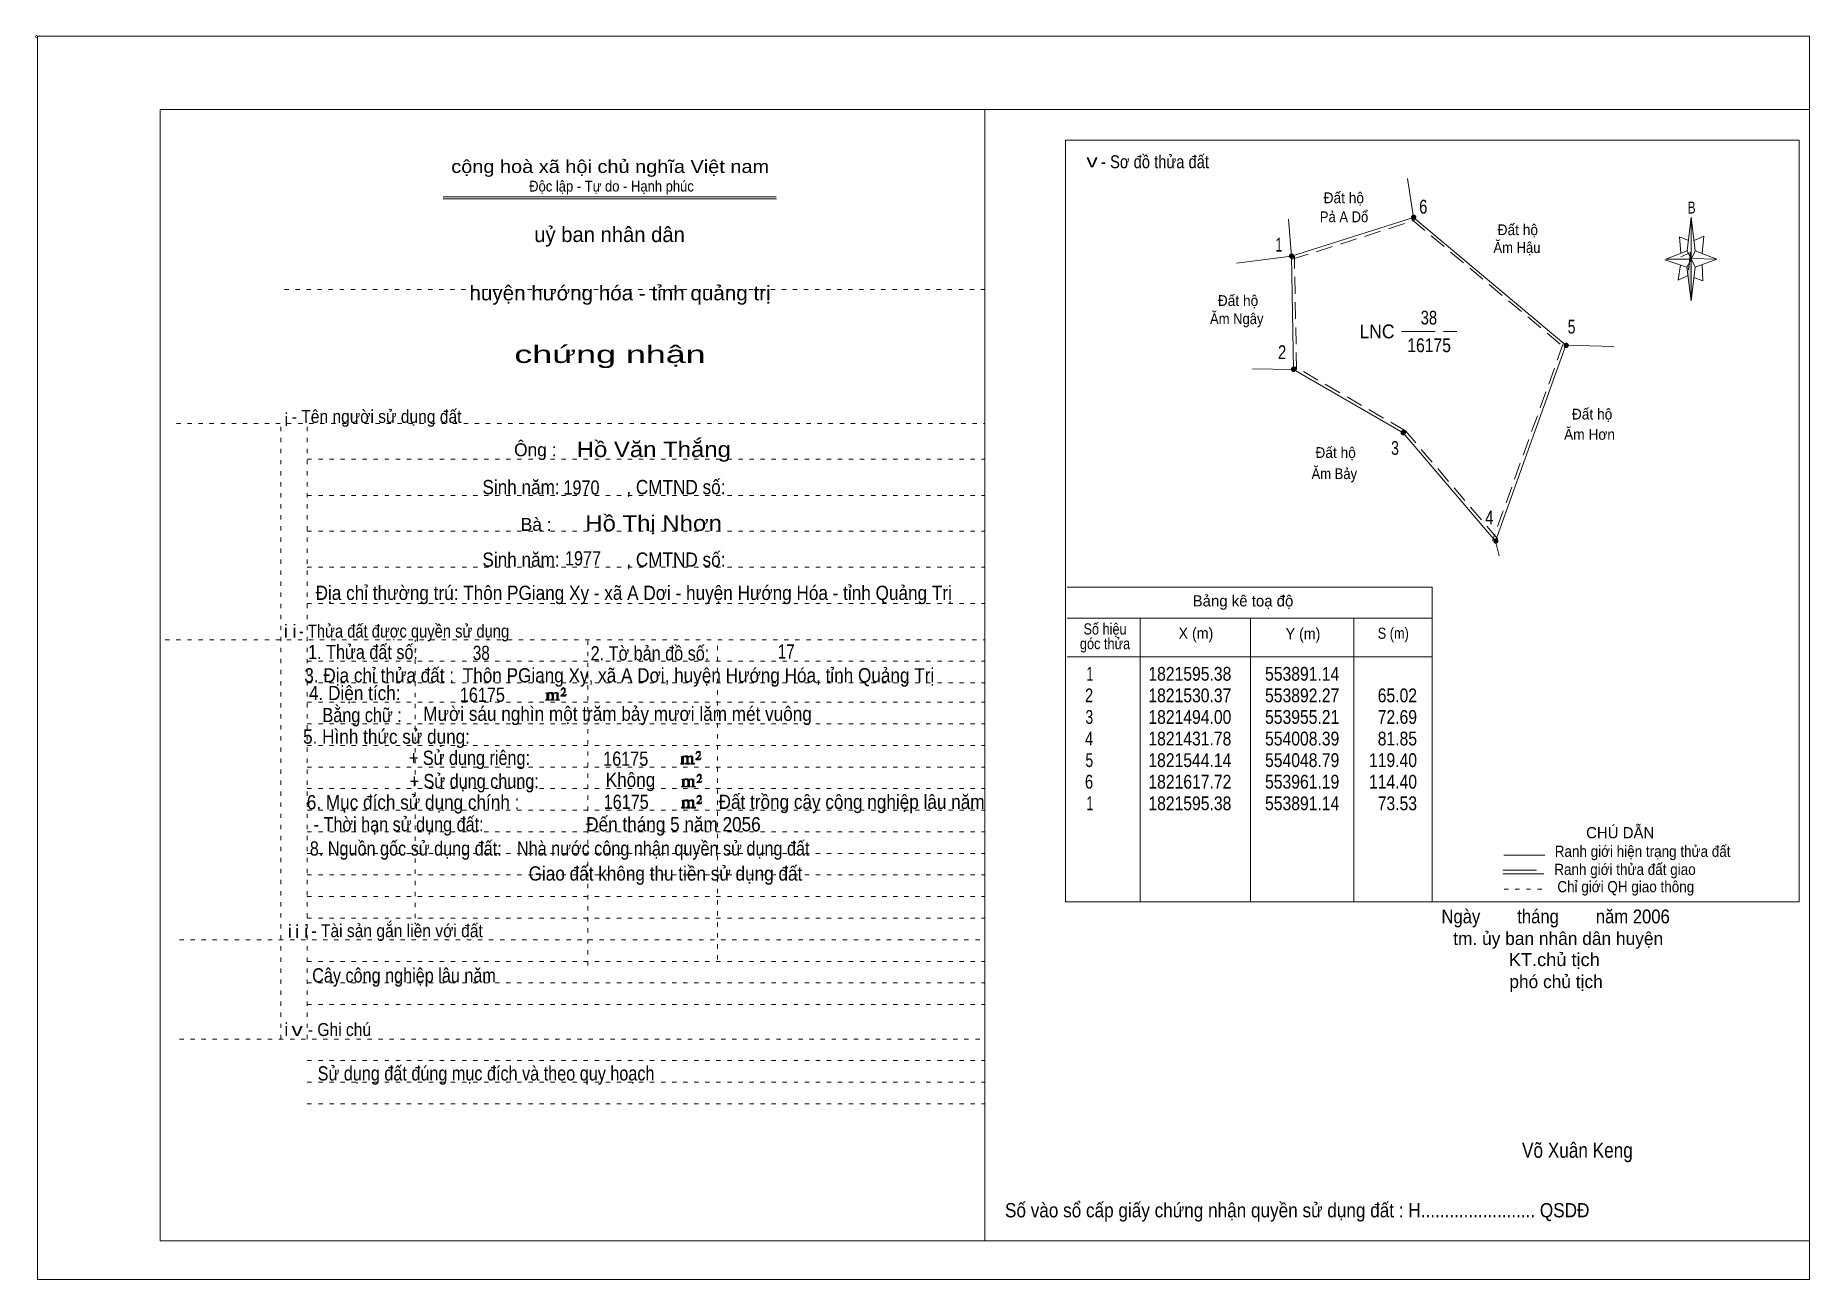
# Model space of a CAD drawing. Header units: centimetres. Extents: x -1.6 to 39.5, y -3.3 to 25.5.
import ezdxf
from ezdxf.enums import TextEntityAlignment as Align

# ---------------------------------------------------------------- set-up
doc = ezdxf.new("R2010")
doc.units = ezdxf.units.CM
doc.header["$LTSCALE"] = 0.13
for name, pattern in [('DOTTED', [1.5, 0.3, -1.2]), ('LONG_DASHED', [7.5, 6, -1.5]), ('MEDIUM_DASHED', [4.5, 3, -1.5])]:
    doc.linetypes.add(name, pattern=pattern)
for name, color, linetype, lineweight in [('1', 7, 'DOTTED', 13), ('10', 7, 'Continuous', 13), ('32', 7, 'LONG_DASHED', 13), ('33', 7, 'LONG_DASHED', 13), ('4', 7, 'Continuous', 13), ('5', 7, 'Continuous', 13), ('50', 7, 'Continuous', 13)]:
    doc.layers.add(name, color=color, linetype=linetype, lineweight=lineweight)
doc.layers.add('30', color=7, linetype='Continuous')

msp = doc.modelspace()

# ---------------------------------------------------------------- hatches: boundary and pattern name
at = {"layer": '32'}
for points in [[(30.392, 21.286, 1), (30.292, 21.286, 1)], [(27.566, 20.385, 1), (27.466, 20.385, 1)], [(33.925, 18.318, 1), (33.825, 18.318, 1)], [(27.612, 17.763, 1), (27.512, 17.763, 1)], [(30.15, 16.296, 1), (30.05, 16.296, 1)], [(32.295, 13.786, 1), (32.195, 13.786, 1)]]:
    msp.add_hatch(color=256, dxfattribs=at).paths.add_polyline_path(points)
at = {"layer": '5'}
msp.add_hatch(color=256, dxfattribs=at).paths.add_polyline_path([(36.77, 20.31), (36.77, 19.35), (36.67, 20.13)])
at = {"layer": '50'}
for points in [[(10.27, 10.13), (10.27, 10.12), (10.27, 10.11), (10.25, 10.11), (10.24, 10.11), (10.24, 10.1), (10.33, 10.1), (10.33, 10.11), (10.32, 10.11), (10.31, 10.11), (10.31, 10.12), (10.31, 10.13), (10.31, 10.24), (10.31, 10.25), (10.32, 10.26), (10.34, 10.26), (10.35, 10.26), (10.36, 10.26), (10.37, 10.25), (10.39, 10.22), (10.39, 10.13), (10.37, 10.12), (10.37, 10.11), (10.36, 10.11), (10.35, 10.11), (10.35, 10.1), (10.44, 10.1), (10.44, 10.11), (10.43, 10.11), (10.42, 10.11), (10.42, 10.12), (10.42, 10.13), (10.42, 10.24), (10.44, 10.26), (10.45, 10.26), (10.46, 10.26), (10.49, 10.26), (10.49, 10.25), (10.5, 10.24), (10.5, 10.22), (10.5, 10.13), (10.5, 10.12), (10.49, 10.11), (10.49, 10.11), (10.47, 10.11), (10.47, 10.1), (10.56, 10.1), (10.56, 10.11), (10.55, 10.11), (10.54, 10.11), (10.53, 10.12), (10.53, 10.13), (10.53, 10.2), (10.53, 10.25), (10.53, 10.26), (10.52, 10.27), (10.5, 10.28), (10.47, 10.28), (10.46, 10.28), (10.44, 10.27), (10.41, 10.25), (10.41, 10.26), (10.4, 10.28), (10.39, 10.28), (10.37, 10.28), (10.35, 10.28), (10.34, 10.28), (10.32, 10.26), (10.31, 10.26), (10.31, 10.25), (10.31, 10.25), (10.31, 10.26), (10.31, 10.28), (10.24, 10.26), (10.24, 10.26), (10.25, 10.26), (10.27, 10.25), (10.27, 10.24), (10.27, 10.23)], [(10.69, 10.19), (10.72, 10.24), (10.72, 10.24), (10.71, 10.22), (10.69, 10.22), (10.68, 10.22), (10.63, 10.22), (10.66, 10.26), (10.67, 10.27), (10.69, 10.28), (10.69, 10.3), (10.69, 10.32), (10.69, 10.34), (10.69, 10.35), (10.69, 10.37), (10.68, 10.38), (10.67, 10.38), (10.66, 10.39), (10.65, 10.39), (10.63, 10.38), (10.63, 10.38), (10.62, 10.37), (10.61, 10.35), (10.59, 10.33), (10.61, 10.33), (10.61, 10.35), (10.62, 10.35), (10.63, 10.36), (10.65, 10.36), (10.66, 10.36), (10.67, 10.35), (10.68, 10.35), (10.68, 10.32), (10.68, 10.3), (10.66, 10.28), (10.66, 10.26), (10.65, 10.25), (10.59, 10.2), (10.59, 10.19)], [(13.39, 8.66), (13.39, 8.65), (13.39, 8.64), (13.38, 8.64), (13.37, 8.64), (13.37, 8.62), (13.45, 8.62), (13.45, 8.64), (13.44, 8.64), (13.43, 8.64), (13.43, 8.65), (13.43, 8.66), (13.43, 8.77), (13.43, 8.78), (13.44, 8.79), (13.47, 8.79), (13.48, 8.79), (13.49, 8.79), (13.5, 8.78), (13.51, 8.74), (13.51, 8.66), (13.5, 8.65), (13.5, 8.64), (13.49, 8.64), (13.48, 8.64), (13.48, 8.62), (13.57, 8.62), (13.57, 8.64), (13.55, 8.64), (13.54, 8.64), (13.54, 8.65), (13.54, 8.66), (13.54, 8.77), (13.57, 8.79), (13.58, 8.79), (13.59, 8.79), (13.61, 8.79), (13.61, 8.78), (13.62, 8.77), (13.62, 8.74), (13.62, 8.66), (13.62, 8.65), (13.61, 8.64), (13.61, 8.64), (13.6, 8.64), (13.6, 8.62), (13.69, 8.62), (13.69, 8.64), (13.67, 8.64), (13.66, 8.64), (13.65, 8.65), (13.65, 8.66), (13.65, 8.73), (13.65, 8.78), (13.65, 8.79), (13.64, 8.8), (13.62, 8.81), (13.6, 8.81), (13.59, 8.81), (13.57, 8.8), (13.53, 8.78), (13.53, 8.79), (13.52, 8.81), (13.51, 8.81), (13.5, 8.81), (13.48, 8.81), (13.47, 8.81), (13.44, 8.79), (13.43, 8.79), (13.43, 8.78), (13.43, 8.78), (13.43, 8.79), (13.43, 8.81), (13.37, 8.79), (13.37, 8.79), (13.38, 8.79), (13.39, 8.78), (13.39, 8.77), (13.39, 8.76)], [(13.82, 8.72), (13.84, 8.77), (13.84, 8.77), (13.83, 8.74), (13.82, 8.74), (13.81, 8.74), (13.75, 8.74), (13.79, 8.79), (13.8, 8.8), (13.82, 8.81), (13.82, 8.83), (13.82, 8.84), (13.82, 8.87), (13.82, 8.88), (13.82, 8.9), (13.81, 8.91), (13.8, 8.91), (13.79, 8.92), (13.77, 8.92), (13.75, 8.91), (13.75, 8.91), (13.74, 8.9), (13.73, 8.88), (13.72, 8.86), (13.73, 8.86), (13.73, 8.88), (13.74, 8.88), (13.75, 8.89), (13.77, 8.89), (13.79, 8.89), (13.8, 8.88), (13.81, 8.88), (13.81, 8.84), (13.81, 8.83), (13.79, 8.81), (13.79, 8.79), (13.77, 8.78), (13.72, 8.73), (13.72, 8.72)], [(13.41, 8.12), (13.41, 8.11), (13.41, 8.1), (13.4, 8.1), (13.39, 8.1), (13.39, 8.09), (13.48, 8.09), (13.48, 8.1), (13.47, 8.1), (13.45, 8.1), (13.45, 8.11), (13.45, 8.12), (13.45, 8.23), (13.45, 8.24), (13.47, 8.26), (13.49, 8.26), (13.5, 8.26), (13.51, 8.26), (13.52, 8.24), (13.53, 8.21), (13.53, 8.12), (13.52, 8.11), (13.52, 8.1), (13.51, 8.1), (13.5, 8.1), (13.5, 8.09), (13.59, 8.09), (13.59, 8.1), (13.58, 8.1), (13.57, 8.1), (13.57, 8.11), (13.57, 8.12), (13.57, 8.23), (13.59, 8.26), (13.6, 8.26), (13.61, 8.26), (13.63, 8.26), (13.63, 8.24), (13.64, 8.23), (13.64, 8.21), (13.64, 8.12), (13.64, 8.11), (13.63, 8.1), (13.63, 8.1), (13.62, 8.1), (13.62, 8.09), (13.71, 8.09), (13.71, 8.1), (13.7, 8.1), (13.69, 8.1), (13.67, 8.11), (13.67, 8.12), (13.67, 8.2), (13.67, 8.24), (13.67, 8.26), (13.66, 8.27), (13.64, 8.28), (13.62, 8.28), (13.61, 8.28), (13.59, 8.27), (13.55, 8.24), (13.55, 8.26), (13.54, 8.28), (13.53, 8.28), (13.52, 8.28), (13.5, 8.28), (13.49, 8.28), (13.47, 8.26), (13.45, 8.26), (13.45, 8.24), (13.45, 8.24), (13.45, 8.26), (13.45, 8.28), (13.39, 8.26), (13.39, 8.26), (13.4, 8.26), (13.41, 8.24), (13.41, 8.23), (13.41, 8.22)], [(13.84, 8.19), (13.86, 8.23), (13.86, 8.23), (13.85, 8.21), (13.84, 8.21), (13.83, 8.21), (13.77, 8.21), (13.81, 8.26), (13.82, 8.27), (13.84, 8.28), (13.84, 8.3), (13.84, 8.31), (13.84, 8.33), (13.84, 8.34), (13.84, 8.37), (13.83, 8.38), (13.82, 8.38), (13.81, 8.39), (13.8, 8.39), (13.77, 8.38), (13.77, 8.38), (13.76, 8.37), (13.75, 8.34), (13.74, 8.32), (13.75, 8.32), (13.75, 8.34), (13.76, 8.34), (13.77, 8.36), (13.8, 8.36), (13.81, 8.36), (13.82, 8.34), (13.83, 8.34), (13.83, 8.31), (13.83, 8.3), (13.81, 8.28), (13.81, 8.26), (13.8, 8.24), (13.74, 8.2), (13.74, 8.19)], [(13.84, 7.7), (13.86, 7.75), (13.86, 7.75), (13.85, 7.72), (13.84, 7.72), (13.83, 7.72), (13.77, 7.72), (13.81, 7.77), (13.82, 7.78), (13.84, 7.79), (13.84, 7.81), (13.84, 7.82), (13.84, 7.85), (13.84, 7.86), (13.84, 7.88), (13.83, 7.89), (13.82, 7.89), (13.81, 7.9), (13.79, 7.9), (13.77, 7.89), (13.77, 7.89), (13.76, 7.88), (13.75, 7.86), (13.74, 7.84), (13.75, 7.84), (13.75, 7.86), (13.76, 7.86), (13.77, 7.87), (13.79, 7.87), (13.81, 7.87), (13.82, 7.86), (13.83, 7.86), (13.83, 7.82), (13.83, 7.81), (13.81, 7.79), (13.81, 7.77), (13.79, 7.76), (13.74, 7.71), (13.74, 7.7)], [(13.41, 7.64), (13.41, 7.63), (13.41, 7.62), (13.4, 7.62), (13.39, 7.62), (13.39, 7.6), (13.47, 7.6), (13.47, 7.62), (13.46, 7.62), (13.45, 7.62), (13.45, 7.63), (13.45, 7.64), (13.45, 7.75), (13.45, 7.76), (13.46, 7.77), (13.49, 7.77), (13.5, 7.77), (13.51, 7.77), (13.52, 7.76), (13.53, 7.72), (13.53, 7.64), (13.52, 7.63), (13.52, 7.62), (13.51, 7.62), (13.5, 7.62), (13.5, 7.6), (13.59, 7.6), (13.59, 7.62), (13.57, 7.62), (13.56, 7.62), (13.56, 7.63), (13.56, 7.64), (13.56, 7.75), (13.59, 7.77), (13.6, 7.77), (13.61, 7.77), (13.63, 7.77), (13.63, 7.76), (13.64, 7.75), (13.64, 7.72), (13.64, 7.64), (13.64, 7.63), (13.63, 7.62), (13.63, 7.62), (13.62, 7.62), (13.62, 7.6), (13.71, 7.6), (13.71, 7.62), (13.69, 7.62), (13.68, 7.62), (13.67, 7.63), (13.67, 7.64), (13.67, 7.71), (13.67, 7.76), (13.67, 7.77), (13.66, 7.78), (13.64, 7.79), (13.62, 7.79), (13.61, 7.79), (13.59, 7.78), (13.55, 7.76), (13.55, 7.77), (13.54, 7.79), (13.53, 7.79), (13.52, 7.79), (13.5, 7.79), (13.49, 7.79), (13.46, 7.77), (13.45, 7.77), (13.45, 7.76), (13.45, 7.76), (13.45, 7.77), (13.45, 7.79), (13.39, 7.77), (13.39, 7.77), (13.4, 7.77), (13.41, 7.76), (13.41, 7.75), (13.41, 7.74)]]:
    msp.add_hatch(color=256, dxfattribs=at).paths.add_polyline_path(points)

# ---------------------------------------------------------------- linework, layer by layer
at = {"layer": '1', "linetype": 'Continuous'}
for p, q in [((1.31, -2.42), (1.31, 23.78)), ((1.31, 23.78), (39.51, 23.78)), ((20.41, -2.42), (20.41, 23.78)), ((39.51, -2.42), (39.51, 23.78)), ((7.87, 21.76), (15.58, 21.76)), ((7.87, 21.71), (15.59, 21.71)), ((36.67, 20.13), (36.16, 20.3)), ((1.31, -2.42), (39.51, -2.42))]:
    msp.add_line(p, q, dxfattribs=at)
at = {"layer": '1'}
for p, q in [((4.19, 19.61), (20.41, 19.61)), ((1.69, 16.51), (20.41, 16.51)), ((4.11, 2.25), (4.11, 16.51)), ((4.72, 2.25), (4.72, 16.51)), ((4.72, 15.68), (20.41, 15.68)), ((4.72, 14.84), (20.41, 14.84)), ((4.72, 14.01), (20.41, 14.01)), ((4.72, 13.18), (20.41, 13.18)), ((4.72, 12.34), (20.41, 12.34)), ((1.43, 11.5), (20.41, 11.5)), ((7.22, 5.05), (7.22, 11.5)), ((11.22, 3.95), (11.22, 11.5)), ((14.22, 4.09), (14.22, 11.5)), ((4.72, 11), (20.41, 11)), ((4.72, 10.5), (20.41, 10.5)), ((4.72, 10.05), (20.41, 10.05)), ((4.72, 9.55), (20.41, 9.55)), ((4.72, 9.05), (20.41, 9.05)), ((4.72, 8.55), (20.41, 8.55)), ((4.72, 8.05), (20.41, 8.05)), ((4.72, 7.55), (20.41, 7.55)), ((4.72, 7.05), (20.41, 7.05)), ((4.72, 6.55), (20.41, 6.55)), ((4.72, 6.05), (20.41, 6.05)), ((4.72, 5.55), (20.41, 5.55)), ((4.72, 5.05), (20.41, 5.05)), ((1.76, 4.55), (20.41, 4.55)), ((4.72, 4.05), (20.41, 4.05)), ((4.72, 3.55), (20.41, 3.55)), ((4.72, 3.05), (20.41, 3.05)), ((1.76, 2.25), (20.41, 2.25)), ((4.72, 1.75), (20.41, 1.75)), ((4.72, 1.25), (20.41, 1.25)), ((4.72, 0.75), (20.41, 0.75))]:
    msp.add_line(p, q, dxfattribs=at)
at = {"layer": '1', "linetype": 'Continuous'}
msp.add_lwpolyline([(-1.53, -3.32), (39.51, -3.32), (39.51, 25.48), (-1.53, 25.48)], close=True, dxfattribs=at)
msp.add_lwpolyline([(36.68, 19.93), (36.47, 19.83), (36.52, 20.18)], dxfattribs=at)
at = {"layer": '10'}
for p, q in [((30.34, 21.28), (30.2, 22.18)), ((33.87, 18.32), (34.98, 18.29)), ((27.56, 17.76), (26.61, 17.77)), ((32.24, 13.78), (32.32, 13.44))]:
    msp.add_line(p, q, dxfattribs=at)
at = {"layer": '10', "linetype": 'MEDIUM_DASHED'}
for p, q in [((27.53, 20.31), (30.36, 21.21)), ((30.3, 21.23), (33.83, 18.27)), ((27.63, 17.76), (27.58, 20.38)), ((33.8, 18.34), (32.17, 13.8))]:
    msp.add_line(p, q, dxfattribs=at)
at = {"layer": '10'}
for points in [[(27.44, 21.24), (27.51, 20.38), (26.24, 20.22)], [(27.56, 17.76), (27.51, 20.38), (30.34, 21.28), (33.87, 18.32), (32.24, 13.78)], [(32.24, 13.78), (30.1, 16.29), (27.56, 17.76)]]:
    msp.add_lwpolyline(points, dxfattribs=at)
at = {"layer": '10', "linetype": 'MEDIUM_DASHED'}
msp.add_lwpolyline([(32.29, 13.83), (30.15, 16.34), (27.6, 17.82)], dxfattribs=at)
at = {"layer": '32'}
for centre in [(30.342, 21.286), (27.516, 20.385), (33.875, 18.318), (27.562, 17.763), (30.1, 16.296), (32.245, 13.786)]:
    msp.add_circle(centre, 0.05, dxfattribs=at)
at = {"layer": '33'}
msp.add_line((30.06, 18.64), (31.34, 18.64), dxfattribs=at)
at = {"layer": '4'}
for p, q in [((22.32, 12.72), (30.77, 12.72)), ((30.77, 5.43), (30.77, 12.72)), ((22.32, 12), (30.77, 12)), ((24.01, 5.43), (24.01, 12)), ((26.56, 5.43), (26.56, 12)), ((28.96, 12), (28.96, 5.43)), ((22.32, 11.1), (30.77, 11.1)), ((32.43, 6.51), (33.38, 6.51)), ((32.41, 6.08), (33.36, 6.08))]:
    msp.add_line(p, q, dxfattribs=at)
at = {"layer": '4', "linetype": 'LONG_DASHED'}
msp.add_line((32.41, 6.16), (33.36, 6.16), dxfattribs=at)
at = {"layer": '4', "linetype": 'DOTTED'}
msp.add_line((32.44, 5.72), (33.43, 5.72), dxfattribs=at)
at = {"layer": '4'}
msp.add_lwpolyline([(22.28, 23.07), (39.27, 23.07), (39.27, 5.43), (22.28, 5.43)], close=True, dxfattribs=at)
msp.add_circle((-1.55, 25.47), 0.025, dxfattribs=at)
at = {"layer": '5'}
for p, q in [((36.68, 20.51), (36.77, 21.29)), ((36.86, 20.51), (37.36, 20.31)), ((37.02, 20.19), (37.04, 19.81)), ((36.86, 20.13), (36.77, 19.35)), ((37.04, 19.81), (36.83, 19.89))]:
    msp.add_line(p, q, dxfattribs=at)
for points in [[(36.77, 21.29), (36.86, 20.51), (36.77, 20.31)], [(36.77, 20.31), (36.18, 20.31), (36.68, 20.51), (36.86, 20.13), (37.36, 20.31), (36.77, 20.33)], [(36.77, 20.31), (36.77, 19.35), (36.67, 20.13)]]:
    msp.add_lwpolyline(points, close=True, dxfattribs=at)
for points in [[(36.71, 20.75), (36.5, 20.83), (36.53, 20.45)], [(36.84, 20.75), (37.06, 20.85), (37.02, 20.45)], [(36.77, 20.31), (36.68, 20.51), (36.18, 20.31)], [(36.53, 20.37), (36.75, 20.47), (36.71, 20.07)], [(36.77, 20.31), (36.86, 20.13), (37.36, 20.31)]]:
    msp.add_lwpolyline(points, dxfattribs=at)
at = {"layer": '50'}
for points in [[(10.27, 10.13), (10.27, 10.12), (10.27, 10.11), (10.25, 10.11), (10.24, 10.11), (10.24, 10.1), (10.33, 10.1), (10.33, 10.11), (10.32, 10.11), (10.31, 10.11), (10.31, 10.12), (10.31, 10.13), (10.31, 10.24), (10.31, 10.25), (10.32, 10.26), (10.34, 10.26), (10.35, 10.26), (10.36, 10.26), (10.37, 10.25), (10.39, 10.22), (10.39, 10.13), (10.37, 10.12), (10.37, 10.11), (10.36, 10.11), (10.35, 10.11), (10.35, 10.1), (10.44, 10.1), (10.44, 10.11), (10.43, 10.11), (10.42, 10.11), (10.42, 10.12), (10.42, 10.13), (10.42, 10.24), (10.44, 10.26), (10.45, 10.26), (10.46, 10.26), (10.49, 10.26), (10.49, 10.25), (10.5, 10.24), (10.5, 10.22), (10.5, 10.13), (10.5, 10.12), (10.49, 10.11), (10.49, 10.11), (10.47, 10.11), (10.47, 10.1), (10.56, 10.1), (10.56, 10.11), (10.55, 10.11), (10.54, 10.11), (10.53, 10.12), (10.53, 10.13), (10.53, 10.2), (10.53, 10.25), (10.53, 10.26), (10.52, 10.27), (10.5, 10.28), (10.47, 10.28), (10.46, 10.28), (10.44, 10.27), (10.41, 10.25), (10.41, 10.26), (10.4, 10.28), (10.39, 10.28), (10.37, 10.28), (10.35, 10.28), (10.34, 10.28), (10.32, 10.26), (10.31, 10.26), (10.31, 10.25), (10.31, 10.25), (10.31, 10.26), (10.31, 10.28), (10.24, 10.26), (10.24, 10.26), (10.25, 10.26), (10.27, 10.25), (10.27, 10.24), (10.27, 10.23)], [(10.69, 10.19), (10.72, 10.24), (10.72, 10.24), (10.71, 10.22), (10.69, 10.22), (10.68, 10.22), (10.63, 10.22), (10.66, 10.26), (10.67, 10.27), (10.69, 10.28), (10.69, 10.3), (10.69, 10.32), (10.69, 10.34), (10.69, 10.35), (10.69, 10.37), (10.68, 10.38), (10.67, 10.38), (10.66, 10.39), (10.65, 10.39), (10.63, 10.38), (10.63, 10.38), (10.62, 10.37), (10.61, 10.35), (10.59, 10.33), (10.61, 10.33), (10.61, 10.35), (10.62, 10.35), (10.63, 10.36), (10.65, 10.36), (10.66, 10.36), (10.67, 10.35), (10.68, 10.35), (10.68, 10.32), (10.68, 10.3), (10.66, 10.28), (10.66, 10.26), (10.65, 10.25), (10.59, 10.2), (10.59, 10.19)], [(13.39, 8.66), (13.39, 8.65), (13.39, 8.64), (13.38, 8.64), (13.37, 8.64), (13.37, 8.62), (13.45, 8.62), (13.45, 8.64), (13.44, 8.64), (13.43, 8.64), (13.43, 8.65), (13.43, 8.66), (13.43, 8.77), (13.43, 8.78), (13.44, 8.79), (13.47, 8.79), (13.48, 8.79), (13.49, 8.79), (13.5, 8.78), (13.51, 8.74), (13.51, 8.66), (13.5, 8.65), (13.5, 8.64), (13.49, 8.64), (13.48, 8.64), (13.48, 8.62), (13.57, 8.62), (13.57, 8.64), (13.55, 8.64), (13.54, 8.64), (13.54, 8.65), (13.54, 8.66), (13.54, 8.77), (13.57, 8.79), (13.58, 8.79), (13.59, 8.79), (13.61, 8.79), (13.61, 8.78), (13.62, 8.77), (13.62, 8.74), (13.62, 8.66), (13.62, 8.65), (13.61, 8.64), (13.61, 8.64), (13.6, 8.64), (13.6, 8.62), (13.69, 8.62), (13.69, 8.64), (13.67, 8.64), (13.66, 8.64), (13.65, 8.65), (13.65, 8.66), (13.65, 8.73), (13.65, 8.78), (13.65, 8.79), (13.64, 8.8), (13.62, 8.81), (13.6, 8.81), (13.59, 8.81), (13.57, 8.8), (13.53, 8.78), (13.53, 8.79), (13.52, 8.81), (13.51, 8.81), (13.5, 8.81), (13.48, 8.81), (13.47, 8.81), (13.44, 8.79), (13.43, 8.79), (13.43, 8.78), (13.43, 8.78), (13.43, 8.79), (13.43, 8.81), (13.37, 8.79), (13.37, 8.79), (13.38, 8.79), (13.39, 8.78), (13.39, 8.77), (13.39, 8.76)], [(13.82, 8.72), (13.84, 8.77), (13.84, 8.77), (13.83, 8.74), (13.82, 8.74), (13.81, 8.74), (13.75, 8.74), (13.79, 8.79), (13.8, 8.8), (13.82, 8.81), (13.82, 8.83), (13.82, 8.84), (13.82, 8.87), (13.82, 8.88), (13.82, 8.9), (13.81, 8.91), (13.8, 8.91), (13.79, 8.92), (13.77, 8.92), (13.75, 8.91), (13.75, 8.91), (13.74, 8.9), (13.73, 8.88), (13.72, 8.86), (13.73, 8.86), (13.73, 8.88), (13.74, 8.88), (13.75, 8.89), (13.77, 8.89), (13.79, 8.89), (13.8, 8.88), (13.81, 8.88), (13.81, 8.84), (13.81, 8.83), (13.79, 8.81), (13.79, 8.79), (13.77, 8.78), (13.72, 8.73), (13.72, 8.72)], [(13.41, 8.12), (13.41, 8.11), (13.41, 8.1), (13.4, 8.1), (13.39, 8.1), (13.39, 8.09), (13.48, 8.09), (13.48, 8.1), (13.47, 8.1), (13.45, 8.1), (13.45, 8.11), (13.45, 8.12), (13.45, 8.23), (13.45, 8.24), (13.47, 8.26), (13.49, 8.26), (13.5, 8.26), (13.51, 8.26), (13.52, 8.24), (13.53, 8.21), (13.53, 8.12), (13.52, 8.11), (13.52, 8.1), (13.51, 8.1), (13.5, 8.1), (13.5, 8.09), (13.59, 8.09), (13.59, 8.1), (13.58, 8.1), (13.57, 8.1), (13.57, 8.11), (13.57, 8.12), (13.57, 8.23), (13.59, 8.26), (13.6, 8.26), (13.61, 8.26), (13.63, 8.26), (13.63, 8.24), (13.64, 8.23), (13.64, 8.21), (13.64, 8.12), (13.64, 8.11), (13.63, 8.1), (13.63, 8.1), (13.62, 8.1), (13.62, 8.09), (13.71, 8.09), (13.71, 8.1), (13.7, 8.1), (13.69, 8.1), (13.67, 8.11), (13.67, 8.12), (13.67, 8.2), (13.67, 8.24), (13.67, 8.26), (13.66, 8.27), (13.64, 8.28), (13.62, 8.28), (13.61, 8.28), (13.59, 8.27), (13.55, 8.24), (13.55, 8.26), (13.54, 8.28), (13.53, 8.28), (13.52, 8.28), (13.5, 8.28), (13.49, 8.28), (13.47, 8.26), (13.45, 8.26), (13.45, 8.24), (13.45, 8.24), (13.45, 8.26), (13.45, 8.28), (13.39, 8.26), (13.39, 8.26), (13.4, 8.26), (13.41, 8.24), (13.41, 8.23), (13.41, 8.22)], [(13.84, 8.19), (13.86, 8.23), (13.86, 8.23), (13.85, 8.21), (13.84, 8.21), (13.83, 8.21), (13.77, 8.21), (13.81, 8.26), (13.82, 8.27), (13.84, 8.28), (13.84, 8.3), (13.84, 8.31), (13.84, 8.33), (13.84, 8.34), (13.84, 8.37), (13.83, 8.38), (13.82, 8.38), (13.81, 8.39), (13.8, 8.39), (13.77, 8.38), (13.77, 8.38), (13.76, 8.37), (13.75, 8.34), (13.74, 8.32), (13.75, 8.32), (13.75, 8.34), (13.76, 8.34), (13.77, 8.36), (13.8, 8.36), (13.81, 8.36), (13.82, 8.34), (13.83, 8.34), (13.83, 8.31), (13.83, 8.3), (13.81, 8.28), (13.81, 8.26), (13.8, 8.24), (13.74, 8.2), (13.74, 8.19)], [(13.84, 7.7), (13.86, 7.75), (13.86, 7.75), (13.85, 7.72), (13.84, 7.72), (13.83, 7.72), (13.77, 7.72), (13.81, 7.77), (13.82, 7.78), (13.84, 7.79), (13.84, 7.81), (13.84, 7.82), (13.84, 7.85), (13.84, 7.86), (13.84, 7.88), (13.83, 7.89), (13.82, 7.89), (13.81, 7.9), (13.79, 7.9), (13.77, 7.89), (13.77, 7.89), (13.76, 7.88), (13.75, 7.86), (13.74, 7.84), (13.75, 7.84), (13.75, 7.86), (13.76, 7.86), (13.77, 7.87), (13.79, 7.87), (13.81, 7.87), (13.82, 7.86), (13.83, 7.86), (13.83, 7.82), (13.83, 7.81), (13.81, 7.79), (13.81, 7.77), (13.79, 7.76), (13.74, 7.71), (13.74, 7.7)], [(13.41, 7.64), (13.41, 7.63), (13.41, 7.62), (13.4, 7.62), (13.39, 7.62), (13.39, 7.6), (13.47, 7.6), (13.47, 7.62), (13.46, 7.62), (13.45, 7.62), (13.45, 7.63), (13.45, 7.64), (13.45, 7.75), (13.45, 7.76), (13.46, 7.77), (13.49, 7.77), (13.5, 7.77), (13.51, 7.77), (13.52, 7.76), (13.53, 7.72), (13.53, 7.64), (13.52, 7.63), (13.52, 7.62), (13.51, 7.62), (13.5, 7.62), (13.5, 7.6), (13.59, 7.6), (13.59, 7.62), (13.57, 7.62), (13.56, 7.62), (13.56, 7.63), (13.56, 7.64), (13.56, 7.75), (13.59, 7.77), (13.6, 7.77), (13.61, 7.77), (13.63, 7.77), (13.63, 7.76), (13.64, 7.75), (13.64, 7.72), (13.64, 7.64), (13.64, 7.63), (13.63, 7.62), (13.63, 7.62), (13.62, 7.62), (13.62, 7.6), (13.71, 7.6), (13.71, 7.62), (13.69, 7.62), (13.68, 7.62), (13.67, 7.63), (13.67, 7.64), (13.67, 7.71), (13.67, 7.76), (13.67, 7.77), (13.66, 7.78), (13.64, 7.79), (13.62, 7.79), (13.61, 7.79), (13.59, 7.78), (13.55, 7.76), (13.55, 7.77), (13.54, 7.79), (13.53, 7.79), (13.52, 7.79), (13.5, 7.79), (13.49, 7.79), (13.46, 7.77), (13.45, 7.77), (13.45, 7.76), (13.45, 7.76), (13.45, 7.77), (13.45, 7.79), (13.39, 7.77), (13.39, 7.77), (13.4, 7.77), (13.41, 7.76), (13.41, 7.75), (13.41, 7.74)]]:
    msp.add_lwpolyline(points, close=True, dxfattribs=at)

# ---------------------------------------------------------------- texts
at = {"layer": '1'}
for s, height, width, p in [('cộng hoà xã hội chủ nghĩa Việt nam', 0.3, 1.15, (11.735, 22.31)), ('v', 0.3, 1.3, (22.895, 22.44)), ('- Sơ đồ thửa đất ', 0.3, 0.85, (24.4, 22.42)), ('Độc lập - Tự do - Hạnh phúc', 0.25, 0.9, (11.765, 21.88)), ('chứng nhận', 0.4, 1.55, (11.73, 17.91)), ('- Tên người sử dụng đất', 0.3, 0.9, (6.325, 16.52)), ('- Thửa đất được quyền sử dụng', 0.3, 0.85, (6.96, 11.55)), ('- Tài sản gắn liền với đất ', 0.3, 0.9, (6.85, 4.61)), ('v', 0.3, 1.3, (4.485, 2.32)), ('- Ghi chú', 0.3, 0.9, (5.465, 2.32))]:
    msp.add_text(s, height=height, dxfattribs=dict(at, width=width)).set_placement(p, align=Align.CENTER)
for s, height, p in [('uỷ ban nhân dân', 0.35, (11.72, 20.71)), ('i', 0.3, (4.235, 16.45)), ('i', 0.3, (4.225, 11.55)), ('i', 0.3, (4.425, 11.55)), ('i', 0.3, (4.315, 4.6)), ('i', 0.3, (4.485, 4.59)), ('i', 0.3, (4.695, 4.6)), ('i', 0.3, (4.235, 2.32))]:
    msp.add_text(s, height=height, dxfattribs=at).set_placement(p, align=Align.CENTER)
at = {"layer": '10'}
for s, height, width, p in [('Đất hộ', 0.25, 0.95, (28.725, 21.61)), ('Pả A Dổ', 0.25, 0.9, (28.73, 21.17)), ('Đất hộ', 0.25, 0.95, (32.755, 20.87)), ('Ăm Hậu', 0.25, 0.9, (32.735, 20.46)), ('Đất hộ', 0.25, 0.95, (26.275, 19.23)), ('Ăm Ngây', 0.25, 0.9, (26.245, 18.81)), ('Đất hộ', 0.25, 0.95, (34.475, 16.6)), ('Ăm Hơn', 0.25, 0.95, (34.415, 16.13)), ('Đất hộ', 0.25, 0.95, (28.535, 15.71)), ('Ăm Bảy', 0.25, 0.9, (28.505, 15.22)), ('Võ Xuân Keng', 0.35, 0.85, (34.135, -0.5))]:
    msp.add_text(s, height=height, dxfattribs=dict(at, width=width)).set_placement(p, align=Align.CENTER)
at = {"layer": '30'}
for s, width, p in [('1', 0.65, (22.92, 10.55)), ('1821595.38', 0.85, (26.12, 10.55)), ('553891.14', 0.85, (28.62, 10.55)), ('553891.14', 0.85, (28.62, 10.55)), ('2', 0.8, (22.92, 10.05)), ('1821530.37', 0.85, (26.12, 10.05)), ('553892.27', 0.85, (28.62, 10.05)), ('65.02', 0.85, (30.42, 10.05)), ('3', 0.75, (22.92, 9.55)), ('1821494.00', 0.85, (26.12, 9.55)), ('553955.21', 0.85, (28.62, 9.55)), ('72.69', 0.85, (30.42, 9.55)), ('4', 0.8, (22.92, 9.05)), ('1821431.78', 0.85, (26.12, 9.05)), ('554008.39', 0.85, (28.62, 9.05)), ('81.85', 0.85, (30.42, 9.05)), ('5', 0.75, (22.92, 8.55)), ('1821544.14', 0.85, (26.12, 8.55)), ('554048.79', 0.85, (28.62, 8.55)), ('119.40', 0.85, (30.42, 8.55)), ('6', 0.8, (22.92, 8.05)), ('1821617.72', 0.85, (26.12, 8.05)), ('553961.19', 0.85, (28.62, 8.05)), ('114.40', 0.85, (30.42, 8.05)), ('1', 0.65, (22.92, 7.55)), ('1821595.38', 0.85, (26.12, 7.55)), ('553891.14', 0.85, (28.62, 7.55)), ('73.53', 0.85, (30.42, 7.55))]:
    msp.add_text(s, height=0.32, dxfattribs=dict(at, width=width)).set_placement(p, align=Align.RIGHT)
at = {"layer": '32'}
for s, width, p in [('6', 0.8, (30.565, 21.37)), ('1', 0.65, (27.22, 20.49)), ('5', 0.75, (34, 18.59)), ('2', 0.8, (27.295, 18)), ('3', 0.75, (29.91, 15.78)), ('4', 0.8, (32.095, 14.17))]:
    msp.add_text(s, height=0.32, dxfattribs=dict(at, width=width)).set_placement(p, align=Align.CENTER)
at = {"layer": '33'}
for s, width, p in [('38', 0.8, (30.695, 18.8)), ('16175', 0.85, (30.7, 18.16))]:
    msp.add_text(s, height=0.32, dxfattribs=dict(at, width=width)).set_placement(p, align=Align.CENTER)
at = {"layer": '33', "width": 0.95}
msp.add_text('LNC', height=0.32, dxfattribs=at).set_placement((29.9, 18.48), align=Align.RIGHT)
at = {"layer": '4'}
for s, p in [('Bảng kê toạ độ', (26.39, 12.27)), ('CHÚ DẪN', (35.125, 6.9))]:
    msp.add_text(s, height=0.2591, dxfattribs=at).set_placement(p, align=Align.CENTER)
for s, width, p in [('góc thửa', 0.85, (23.195, 11.28)), ('Số hiệu', 0.85, (23.195, 11.62)), ('X (m)', 0.95, (25.3, 11.52)), ('Y (m)', 0.95, (27.78, 11.51)), ('S (m)', 0.85, (29.87, 11.52)), ('Ranh giới hiện trạng thửa đất', 0.9, (35.645, 6.47)), ('Ranh giới thửa đất giao ', 0.9, (35.28, 6.05)), ('Chỉ giới QH giao thông', 0.9, (35.255, 5.65))]:
    msp.add_text(s, height=0.2591, dxfattribs=dict(at, width=width)).set_placement(p, align=Align.CENTER)
at = {"layer": '5', "width": 0.75}
msp.add_text('B', height=0.276, dxfattribs=at).set_placement((36.78, 21.37), align=Align.CENTER)
at = {"layer": '50'}
for s, height, width, p in [('  huyện hướng hóa - tỉnh quảng trị', 0.34, 1.05, (11.83, 19.36)), ('Hồ Văn Thắng', 0.36, 1.15, (12.745, 15.73)), ('Sinh năm:              , CMTND số: ', 0.33, 0.9, (11.645, 14.87)), ('1970', 0.33, 0.85, (11.07, 14.86)), ('Hồ Thị Nhơn', 0.36, 1.15, (12.74, 14.02)), ('Sinh năm:              , CMTND số: ', 0.33, 0.9, (11.645, 13.19)), ('1977', 0.33, 0.85, (11.105, 13.22)), ('Địa chỉ thường trú: Thôn PGiang Xy - xã A Dơi - huyện Hướng Hóa - tỉnh Quảng Trị', 0.33, 0.9, (12.28, 12.42)), ('1. Thửa đất số:  ', 0.33, 0.85, (6.115, 11.05)), ('38', 0.33, 0.8, (8.75, 11.03)), ('2. Tờ bản đồ số:  ', 0.33, 0.85, (12.76, 11.02)), ('17', 0.33, 0.8, (15.81, 11.06)), ('3. Địa chỉ thửa đất : ', 0.33, 0.9, (6.44, 10.51)), ('Thôn PGiang Xy, xã A Dơi, huyện Hướng Hóa, tỉnh Quảng Trị', 0.33, 0.9, (13.78, 10.51)), ('4. Diện tích: ', 0.33, 0.9, (5.875, 10.1)), ('16175', 0.33, 0.85, (8.775, 10.06)), ('Bằng chữ :', 0.33, 0.85, (5.99, 9.59)), ('Mười sáu nghìn một trăm bảy mươi lăm mét vuông', 0.33, 0.9, (11.905, 9.62)), ('5. Hình thức sử dụng:', 0.33, 0.9, (6.555, 9.09)), ('+ Sử dụng riêng:', 0.33, 0.85, (8.475, 8.6)), ('16175', 0.33, 0.85, (12.095, 8.58)), ('+ Sử dụng chung:', 0.33, 0.85, (8.585, 8.06)), ('Không', 0.33, 0.9, (12.205, 8.09)), ('6. Mục đích sử dụng chính :', 0.33, 0.9, (7.17, 7.57)), ('16175', 0.33, 0.85, (12.105, 7.58)), ('Đất trồng cây công nghiệp lâu năm', 0.33, 0.9, (17.325, 7.58)), ('- Thời hạn sử dụng đất:', 0.33, 0.85, (6.835, 7.06)), ('Đến tháng 5 năm 2056', 0.33, 0.9, (13.2, 7.06)), ('8. Nguồn gốc sử dụng đất:', 0.33, 0.85, (7, 6.5)), ('Nhà nước công nhận quyền sử dụng đất ', 0.33, 0.85, (13.015, 6.5)), ('Giao đất không thu tiền sử dụng đất', 0.33, 0.9, (13.015, 5.92)), ('Ngày        tháng        năm 2006', 0.32, 0.9, (33.63, 4.93)), ('KT.chủ tịch', 0.3, 1.05, (33.6, 3.94)), ('Cây công nghiệp lâu năm', 0.33, 0.85, (6.96, 3.56)), ('Sử dụng đất đúng mục đích và theo quy hoạch', 0.33, 0.85, (8.86, 1.29)), ('Số vào sổ cấp giấy chứng nhận quyền sử dụng đất : H........................ QSDĐ', 0.33, 0.9, (27.645, -1.88))]:
    msp.add_text(s, height=height, dxfattribs=dict(at, width=width)).set_placement(p, align=Align.CENTER)
for s, p in [('Ông :', (10, 15.75)), ('Bà :', (10.02, 14.02)), ('tm. ủy ban nhân dân huyện ', (33.745, 4.43)), ('phó chủ tịch', (33.64, 3.43))]:
    msp.add_text(s, height=0.3, dxfattribs=at).set_placement(p, align=Align.CENTER)

doc.saveas('drawing.dxf')
